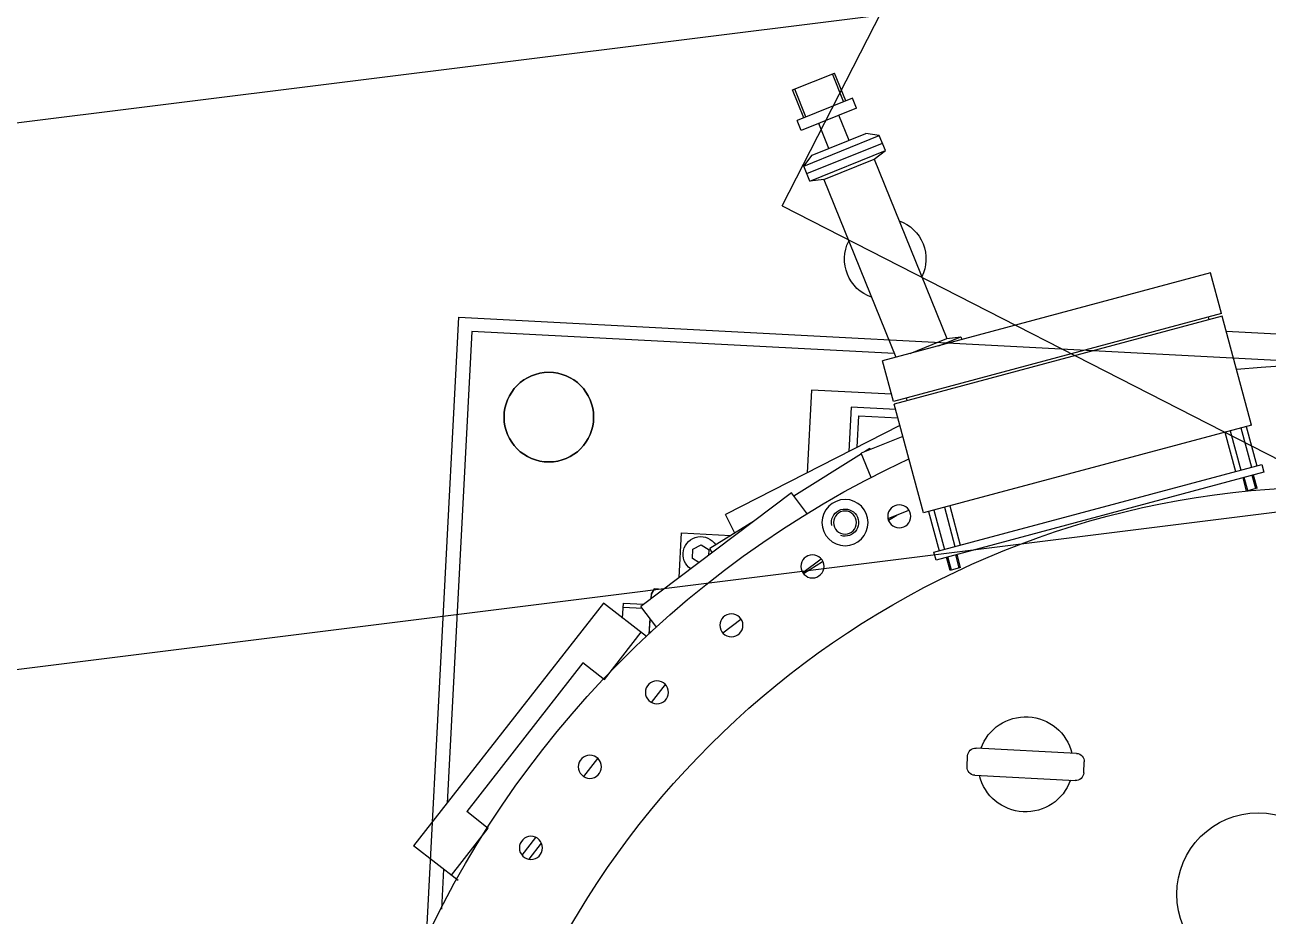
# Model space of a CAD drawing. Extents: x -50 to 48714, y -13211 to 6743.
# Drawn here: x 23704.2 to 24161.9, y -209.8 to 118.5 of the extents above; entities that cross this region are included whole.
import ezdxf

# ---------------------------------------------------------------- set-up
doc = ezdxf.new("R2010")
doc.units = 0
doc.header["$LTSCALE"] = 50
doc.layers.get('0').update_dxf_attribs({"linetype": 'CONTINUOUS'})
doc.layers.add('UE46_01$0$BETON', color=9, linetype='CONTINUOUS')
doc.layers.add('UE46_HMI$0$MEDIENVERSORGUN', color=40, linetype='CONTINUOUS')

# ---------------------------------------------------------------- blocks, each defined once
blk = doc.blocks.new('UE46_HMI')
at = {"layer": 'UE46_HMI$0$MEDIENVERSORGUN'}
for p, q in [((6070.649746404171, 3.639947649698648), (9409.580205538889, 420.7679885041727)), ((9447.05646845603, 224.3105383584345), (6089.471409067872, -195.4724452709173))]:
    blk.add_line(p, q, dxfattribs=at)
blk = doc.blocks.new('UE46_01$0$GK_UE46PGM_O')
for p, q in [((257.9472886919996, 457.0768312070004), (262.596089571, 467.0462168640006)), ((277.6951773029998, 460.0053966234998), (262.596089571, 467.0462168640006)), ((258.7221818499995, 456.7154925930004), (263.3709827289999, 466.6848782504997)), ((253.8369738534993, 454.579990817499), (255.5274469004996, 458.2052219654997)), ((255.5274469004996, 458.2052219654997), (275.4662182154993, 448.9076202075)), ((272.2714832659994, 450.3973495800005), (276.9202841449999, 460.3667352374998)), ((273.0463764239994, 450.0360109660005), (277.6951773029998, 460.0053966234998)), ((253.8369738534993, 454.579990817499), (273.7757451685002, 445.2823890590003)), ((255.9549457455, 442.5585851150004), (260.1811283629991, 451.6216629855001)), ((273.7757451685002, 445.2823890590003), (275.4662182154993, 448.9076202075)), ((242.393304863499, 439.5037698044996), (244.9290144334998, 444.9416165265006)), ((244.9290144334998, 444.9416165265006), (249.9099879239998, 445.3773952405004)), ((272.118248045, 432.2630686744992), (244.9290144334998, 444.9416165265006)), ((269.2503658629994, 436.358828896), (249.9099879239998, 445.3773952405004)), ((263.2054080419994, 439.1776390209998), (267.4315906589993, 448.2407168915006)), ((269.582538474499, 426.8252219520002), (242.393304863499, 439.5037698044996)), ((246.3586426889992, 436.1764562974997), (242.393304863499, 439.5037698044996)), ((270.8503932594999, 429.5441453130002), (243.6611596485, 442.2226931654995)), ((246.3586426889992, 436.1764562974997), (216.2172935394995, 371.5381244529999)), ((264.4847984294995, 427.7240910625005), (246.3586426889992, 436.1764562974997)), ((272.118248045, 432.2630686744992), (269.2503658629994, 436.358828896)), ((269.582538474499, 426.8252219520002), (272.118248045, 432.2630686744992)), ((264.4847984294995, 427.7240910625005), (234.6268259959993, 363.6934625465005)), ((264.4847984294995, 427.7240910625005), (269.582538474499, 426.8252219520002)), ((115.6955281599994, 386.0389192360003), (120.4852915724996, 400.7802952384998)), ((120.4852915724996, 400.7802952384998), (239.3673561095, 362.1531709419992)), ((102.5623058989993, 345.6190172934998), (115.3865111655, 385.0878627199995)), ((115.3865111655, 385.0878627199995), (234.2685757024992, 346.4607384229998)), ((115.6955281599994, 386.0389192360003), (234.5775926964996, 347.4117949389995)), ((120.1417937470001, 383.5427777480004), (120.4508107409993, 384.493834264)), ((-86.60000000000082, 379.5000000000005), (113.570904508, 379.5000000000005)), ((211.1195534945, 372.4369935635002), (210.6718563774996, 371.4769039980001)), ((216.2172935394995, 371.5381244529999), (211.1195534945, 372.4369935635002)), ((218.9388555189998, 368.7907931480004), (211.1195534945, 372.4369935635002)), ((229.3941028509994, 365.3936773609996), (216.2172935394995, 371.5381244529999)), ((234.5775926964996, 347.4117949389995), (239.3673561095, 362.1531709419992)), ((235.2354389724997, 364.9986372870001), (390.9999999999991, 364.9986372870001)), ((390.9999999999991, 364.9986372870001), (390.9999999999991, 191.0981908550002)), ((229.5132931209992, 348.0058233950001), (229.8223101149995, 348.9568799109998)), ((235.4181087264999, 349.9986372870001), (265, 349.9986372870001)), ((265, 349.9986372870001), (265, 319.4636751074995)), ((104.4249958464991, 345.0137926415005), (99.78974093099964, 330.7479448970003)), ((106.3468204214996, 344.3893539844998), (101.711565505999, 330.1235062399996)), ((102.5623058989993, 345.6190172934998), (221.4443704354994, 306.9918929965002)), ((221.4443704354994, 306.9918929965002), (234.2685757024992, 346.4607384229998)), ((233.6148044124991, 344.4486372870006), (250, 344.4486372870006)), ((250, 344.4486372870006), (250, 328.1239291449992)), ((110.1904695714995, 343.1404766699995), (105.5552146560001, 328.8746289259996)), ((112.1122941465001, 342.5160380130001), (107.4770392309995, 328.2501902684999)), ((246.9999999999993, 341.4486372869999), (232.6400453234999, 341.4486372869999)), ((246.9999999999993, 329.8559799524992), (246.9999999999993, 341.4486372869999)), ((230.4575794714992, 334.7316980639994), (245.4468680409991, 327.7420780135003)), ((231.7366518639994, 338.6682781080003), (294.2287707794992, 302.5884364299998)), ((97.92705098299962, 331.3531695489996), (96.99999999999932, 328.5000000000002)), ((216.80911552, 292.7260452519999), (97.92705098299962, 331.3531695489996)), ((242.1439873035001, 329.2822365954999), (242.3716770829992, 329.6074113005)), ((242.3716770829992, 329.6074113005), (244.2158344759991, 328.3161183924994)), ((96.99999999999932, 328.5000000000002), (215.8820645369997, 289.8728757034996)), ((99.25914109349947, 322.5086494409993), (100.8042260654997, 327.2639320224994)), ((99.73466935149986, 322.3541409439997), (101.2797543235001, 327.1094235254998)), ((102.5878389004993, 321.4270899610005), (104.1329238724995, 326.1823725424995)), ((103.0633671584997, 321.2725814634996), (104.6084521304999, 326.0278640449997)), ((241.358491638, 318.9745265235001), (245.4468680409991, 327.7420780135003)), ((245.3456492344992, 327.5250135819999), (269.3560503764991, 310.7127497064994)), ((99.25914109349947, 322.5086494409993), (103.0633671584997, 321.2725814634996)), ((263.9997726734998, 304.3293865110002), (270.3177659669996, 311.8588777164996)), ((270.3177659669996, 311.8588777164996), (323.5576501474998, 267.1853105364994)), ((211.8943821879998, 310.0948722769999), (207.2591272724992, 295.8290245324997)), ((213.8162067629992, 309.4704336199993), (209.1809518474997, 295.2045858755002)), ((217.6598559129991, 308.2215563060004), (213.0246009974996, 293.9557085615002)), ((219.5816804879996, 307.5971176484995), (214.946425572, 293.3312699044995)), ((234.297021125999, 304.2535111245002), (226.8692620259992, 307.7171320754996)), ((234.1573944059996, 303.6189746440004), (231.166176587999, 305.7134479089996)), ((290.408554451999, 295.971627655), (294.2287707794992, 302.5884364299998)), ((283.4180690634992, 300.8664182195002), (299.3027441609991, 289.7438489745002)), ((310, 294.9986372870001), (291.7981287064993, 294.9986372870001)), ((310, 278.5615297749996), (310, 294.9986372870001)), ((206.7285274344999, 287.5897290770001), (208.2736124064991, 292.3450116585002)), ((207.2040556929994, 287.4352205795003), (208.7491406649997, 292.1905031610004)), ((210.057225242, 286.5081695965), (211.6023102135, 291.2634521780001)), ((210.5327534999992, 286.3536610994993), (212.0778384719995, 291.1089436809993)), ((215.8820645369997, 289.8728757034996), (216.80911552, 292.7260452519999)), ((298.3296454430001, 288.3541199795002), (299.3027441609991, 289.7438489745002)), ((302.5, 290.962738902), (299.4999999999993, 289.2306880945)), ((299.4999999999993, 287.372075902), (299.4999999999993, 289.2306880945)), ((305.4999999999995, 289.2306880945), (302.5, 290.962738902)), ((305.4999999999995, 285.7665864795001), (305.4999999999995, 289.2306880945)), ((206.7285274344999, 287.5897290770001), (210.5327534999992, 286.3536610994993)), ((264.386128061999, 282.452587468), (257.5554982835001, 287.2354459295002)), ((264.5757649504992, 282.7363991284994), (258.1513167344997, 288.1271512569992)), ((303.0790824909991, 284.3688691039995), (305.4999999999995, 285.7665864795001)), ((315.6089716315, 273.8550437474998), (318.9282032304993, 273.8550437474998)), ((318.9282032304993, 273.8550437474998), (320, 271.9986372869994)), ((320, 271.9986372869994), (320, 270.1705334629992)), ((317.242834873, 259.6591912014992), (323.5578547634998, 267.1851388430002)), ((320.8883391099994, 256.1561848174995), (337.3667112834994, 267.6944652309999)), ((330, 267.9986372869996), (322.5883650704998, 267.9986372869996)), ((322.8979015979996, 266.3986372869999), (330, 266.3986372869999)), ((330, 262.5362384584992), (330, 267.9986372869996)), ((337.3667112834994, 267.6944652309999), (402.4676368094993, 174.7207082039995)), ((292.8901099475002, 258.977842685), (286.4656617314995, 264.3685948134998)), ((320, 262.9450526469998), (320, 257.1635387309993)), ((323.0315505084991, 257.6568775944997), (335.6502321079995, 239.6355326205003)), ((335.4296264259995, 239.4810628584992), (343.7438489739998, 245.3027441609993)), ((343.7438489739998, 245.3027441609993), (383.6074113004997, 188.3716770829994)), ((317.7604441819994, 232.0593084714994), (312.9775857204993, 238.8899382494992)), ((160.5000006099999, 221.5063509464994), (197.4999993899996, 221.5063509464994)), ((157.5, 214.5063509465001), (157.5, 218.5063509464999)), ((200.4999999999995, 214.5063509465001), (200.4999999999995, 218.5063509464999)), ((197.4999662049993, 211.5063509464994), (160.5000006099999, 211.5063509464994)), ((341.2354459295, 203.5554982834992), (336.4525874679998, 210.3861280620004)), ((375.363384525499, 182.5991473900001), (383.6074113004997, 188.3716770829994)), ((362.3670859604999, 173.3763886940005), (357.6189746439991, 180.1573944065001)), ((375.5137944344995, 182.7044655420002), (388.1324760345001, 164.6831205679996)), ((359.748350863, 172.0943632374997), (355.5194718724999, 178.1338283390005)), ((385.4517284484996, 162.8060409005002), (402.4676368094993, 174.7207082039995)), ((390.9999999999991, 166.6909824644995), (390.9999999999991, 151.9787861814996))]:
    blk.add_line(p, q)
for centre, radius in [((360.9999999999991, 334.9986372870003), 16.5), ((230.2499999999986, 305.2739548340005), 4.25), ((250.0700526054993, 301.9214044604998), 8.5), ((250.0700526054993, 301.9214044604998), 4.25), ((261.1943014329995, 285.1784905175), 4.25), ((289.8685387414992, 261.9585509809999), 4.25), ((315.9585509809995, 235.8685387414996), 4.25), ((339.1784905169993, 207.1943014335002), 4.25), ((359.2739548339989, 176.2500000000001), 4.25)]:
    blk.add_circle(centre, radius)
for centre, radius, start, end in [((240.3510459844995, 399.6311077580006), 15, 106.937341428901, 203.062658571099), ((240.3510459844995, 399.6311077580006), 15, 286.937341428901, 23.06265857109898), ((53.99999999999864, 1.13686837721616e-13), 370, 81.45067823470642, 61.97193284719486), ((53.99999999999864, 1.13686837721616e-13), 325, 10.3501359534026, 235.0113473963047), ((250.0700526054993, 301.9214044604998), 5, 344.9999999999992, 284.9999999999944), ((302.4999999999989, 287.4986372870003), 6.5, 301.807504055996, 144.9532302026036), ((178.9999999999986, 216.5063509464997), 17.5, 16.63158314680076, 163.3684168531992), ((160.4999999999995, 218.5063509465001), 3, 90, 180), ((197.4999999999989, 218.5063509465001), 3, 0, 90), ((160.4999999999995, 214.5063509465003), 3, 180, 270), ((178.9999999999986, 216.5063509464997), 17.5, 196.6315831468008, 343.3684168531992), ((197.4999999999989, 214.5063509465003), 3, 270, 0)]:
    blk.add_arc(centre, radius, start, end)
for points, start_tangent, end_tangent in [([(318.9282032304995, 273.8550437474998), (319.2949902414998, 273.1657313854998), (319.5923689984998, 272.4792064610006), (319.8146952824995, 271.7879018634994), (319.9529936724989, 271.0910573244996), (320.0000000000005, 270.3909421325)], (0.500000000058547, -0.8660254037506365), (-6.123031769111886e-17, -1)), ([(320.0000000000005, 270.3909421325), (319.9957720789994, 270.1818939334999)], (-6.123031769111886e-17, -1), (-0.04031227050718041, -0.9991871300444957)), ([(319.8225827069996, 262.7316761514999), (319.9529936724989, 261.3988676714996), (320.0000000000005, 259.9986372870001)], (0.1271557341998845, -0.9918827648770233), (-6.123031769111886e-17, -1)), ([(320.0000000000005, 259.9986372870001), (319.9529936724989, 258.5984069024994), (319.8295433714998, 257.3204195845005)], (-6.123031769111886e-17, -1), (-0.1247610743904995, -0.992186814222467))]:
    blk.add_spline(points, degree=3, dxfattribs=dict(start_tangent=start_tangent, end_tangent=end_tangent))
blk = doc.blocks.new('UE46_01$0$SOCKEL_GKJO_O')
at = {"layer": 'UE46_01$0$BETON'}
for p, q in [((-396.0000000000018, 370), (413.9999999999982, 370)), ((-396, -370), (-396, 370))]:
    blk.add_line(p, q, dxfattribs=at)
for centre, radius in [((-361, 335), 16.5), ((-91, 173.2050807568875), 30)]:
    blk.add_circle(centre, radius, dxfattribs=at)
blk = doc.blocks.new('UE46_01')
for p, q in [((24201.678259757155, 479.100246796893), (24092.35071764722, 265.44751796760806)), ((24201.678259757155, 479.100246796893), (25135.050998416584, 1.4871222222411973)), ((24110.57197466554, 301.0563061058223), (25080.012787767406, -195.013095386221)), ((23983.023175537284, 51.79478913832324), (24092.35071764722, 265.44751796760806)), ((24074.129460628898, 229.83872982939397), (25057.997503507733, -273.61318242960596)), ((23983.023175537284, 51.79478913832324), (25002.959292858555, -470.1134000380682)), ((25135.050998416584, 1.4871222222411973), (27275.657952794336, -155.52799566656273)), ((27275.657952794336, -155.52799566656273), (28977.13202020382, -215.91924972006967)), ((25080.012787767406, -195.013095386221), (27264.79154695367, -355.2682481283109)), ((28977.13202020382, -215.91924972006967), (32478.786924832773, -516.0610986882633)), ((25057.997503507733, -273.61318242960596), (27260.444984617407, -435.1643491130103)), ((27264.79154695367, -355.2682481283109), (28965.037224855252, -415.61590235019577)), ((28965.037224855252, -415.61590235019577), (32465.313042293437, -715.6395438448951)), ((27260.444984617407, -435.1643491130103), (28960.199306715826, -495.49456340224623)), ((25002.959292858555, -470.1134000380682), (27249.57857877674, -634.9046015747585)), ((28960.199306715826, -495.49456340224623), (32459.923489277706, -795.4709219075478)), ((32478.786924832773, -516.0610986882633), (33675.30771679817, -575.1136650141125)), ((33675.30771679817, -575.1136650141125), (33663.47726066693, -814.8219049803823)), ((27249.57857877674, -634.9046015747585), (28948.10451136726, -695.1912160323723)), ((28948.10451136726, -695.1912160323723), (32446.44960673837, -995.0493670641796)), ((32465.313042293437, -715.6395438448951), (33665.44900335547, -774.8705316526707)), ((32459.923489277706, -795.4709219075478), (33661.50551797839, -854.773278308094)), ((33651.64680453569, -1054.5301449466522), (33663.47726066693, -814.8219049803823)), ((32446.44960673837, -995.0493670641796), (33651.64680453569, -1054.5301449466522))]:
    blk.add_line(p, q)
at = {"xscale": -1, "rotation": 356.9999999999987}
blk.add_blockref('UE46_01$0$GK_UE46PGM_O', (24240.06412697066, -379.435682761348), dxfattribs=at)
at = {"rotation": 357}
blk.add_blockref('UE46_01$0$SOCKEL_GKJO_O', (24240.06412697066, -379.435682761348), dxfattribs=at)

msp = doc.modelspace()

# ---------------------------------------------------------------- block references
for name, p in [('UE46_HMI', (17000, 0)), ('UE46_01', (0, 0))]:
    msp.add_blockref(name, p)

doc.saveas('drawing.dxf')
